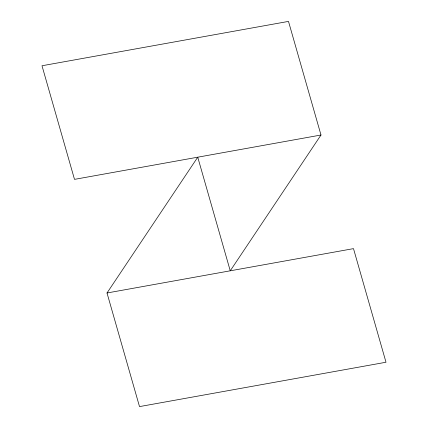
<?xml version="1.0" encoding="UTF-8"?>
<svg xmlns="http://www.w3.org/2000/svg" width="428" height="428" viewBox="0 0 428 428"><rect width="100%" height="100%" fill="white"/><g stroke="black" fill="none" stroke-linecap="round" stroke-linejoin="round"><path stroke-width="0.64" d="M107.011 292.987L353.496 248.631L386.002 362.243L139.512 406.6L107.011 292.987L197.747 157.194L230.253 270.806L320.989 135.013L288.488 21.4L41.998 65.757L74.504 179.369L320.989 135.013"/></g></svg>
